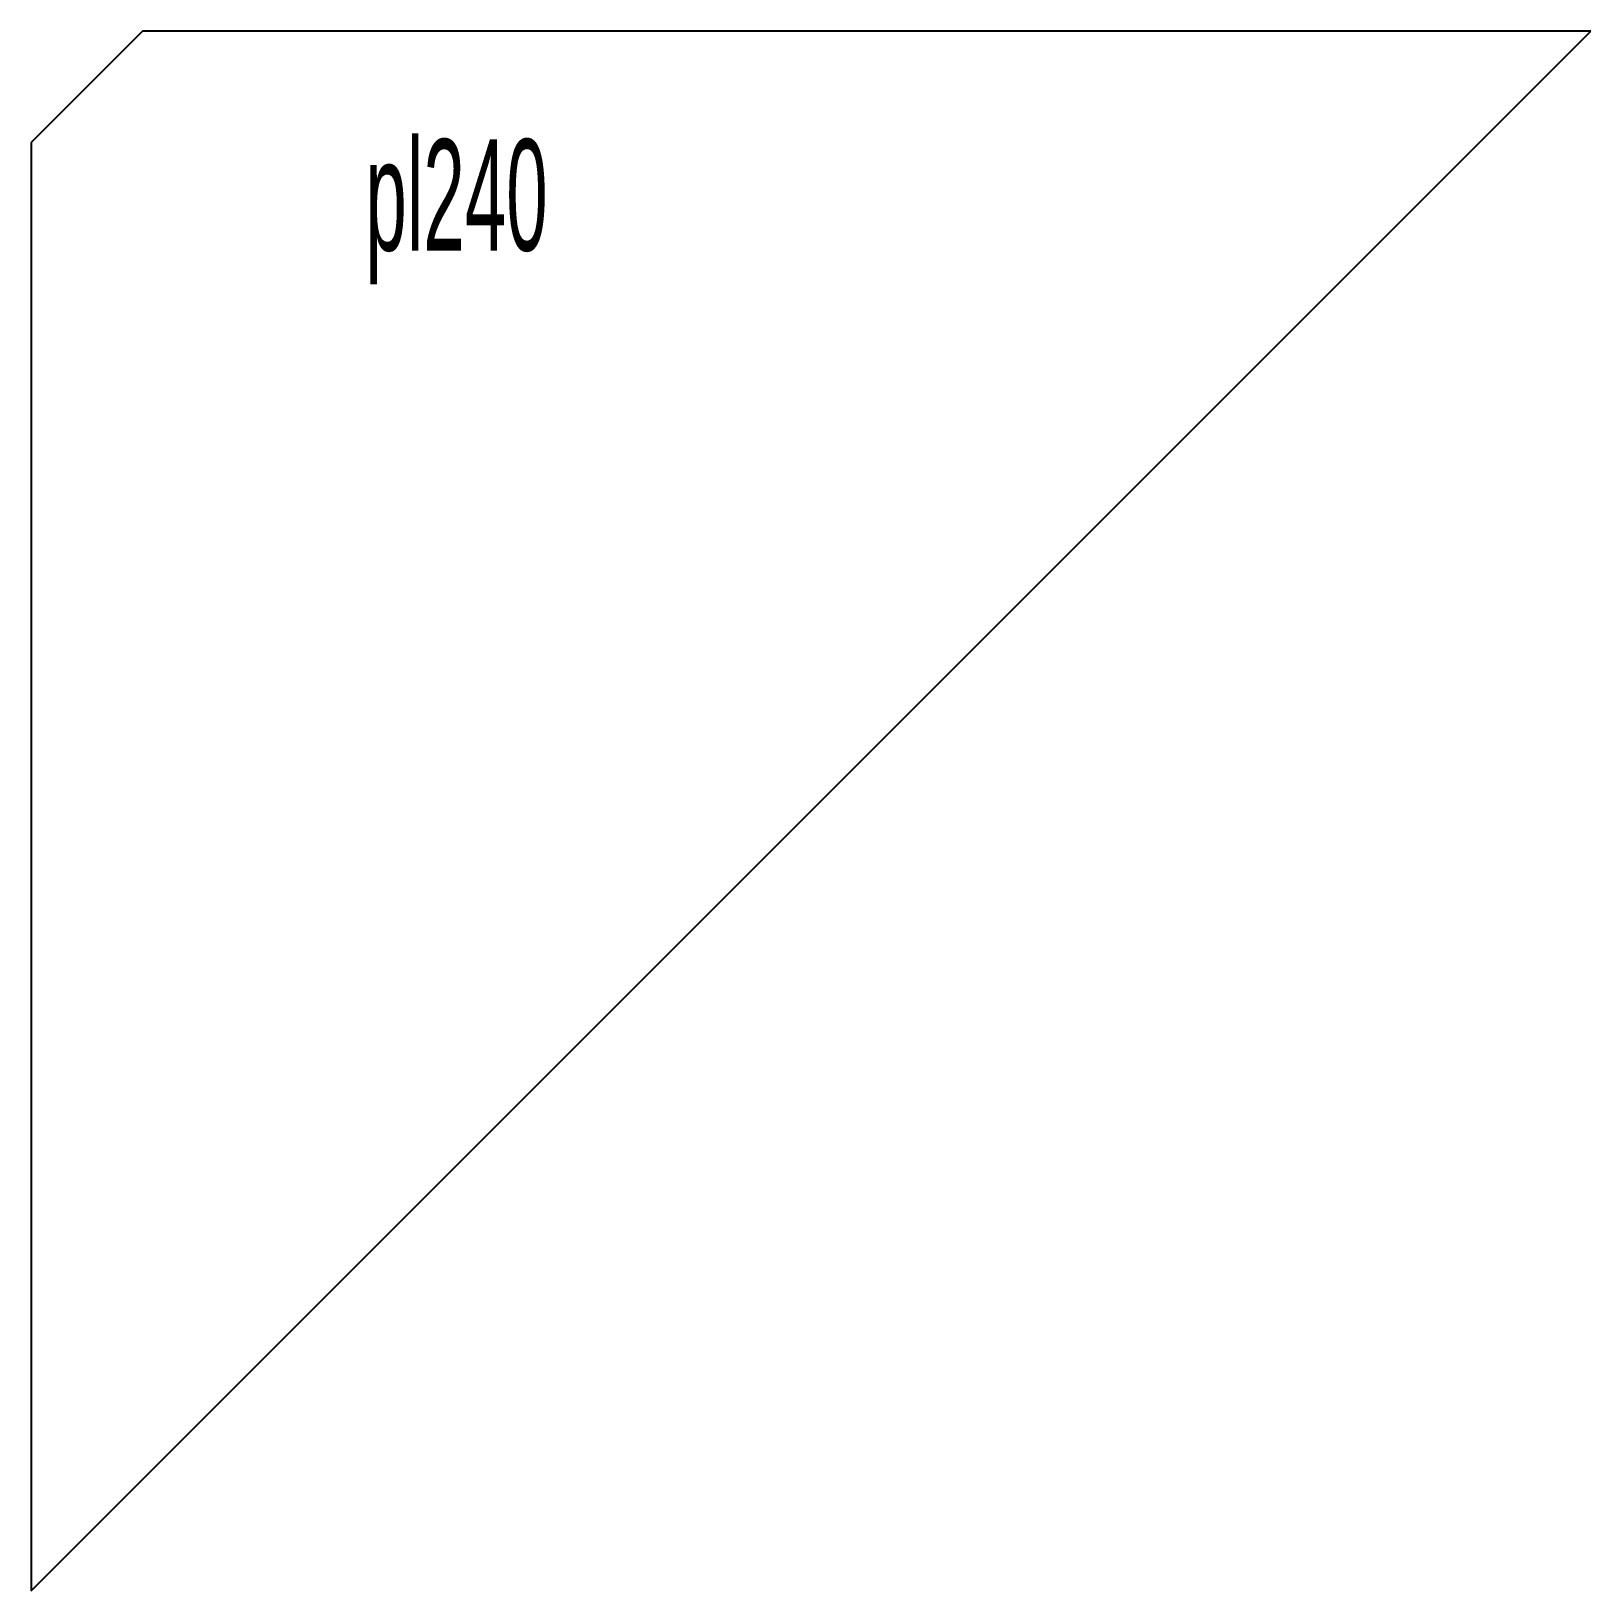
# Model space of a CAD drawing. Extents: x 0 to 7, y 0 to 7.
import ezdxf

# ---------------------------------------------------------------- set-up
doc = ezdxf.new("R2010")
doc.units = 0
doc.header["$MEASUREMENT"] = 0
doc.layers.add('BURN', color=1, linetype='CONTINUOUS')
doc.layers.add('SCRIBE', color=1, linetype='CONTINUOUS')

msp = doc.modelspace()

# ---------------------------------------------------------------- linework, layer by layer
at = {"layer": 'BURN'}
for p, q in [((0, 0), (6.999999, 6.999999)), ((0.5, 6.999999), (0, 6.499999)), ((6.999999, 6.999999), (0.5, 6.999999)), ((0, 6.499999), (0, 0))]:
    msp.add_line(p, q, dxfattribs=at)

# ---------------------------------------------------------------- texts
at = {"layer": 'SCRIBE', "width": 0.5}
msp.add_text('pl240', height=0.5, dxfattribs=at).set_placement((1.5, 6.015))

doc.saveas('drawing.dxf')
